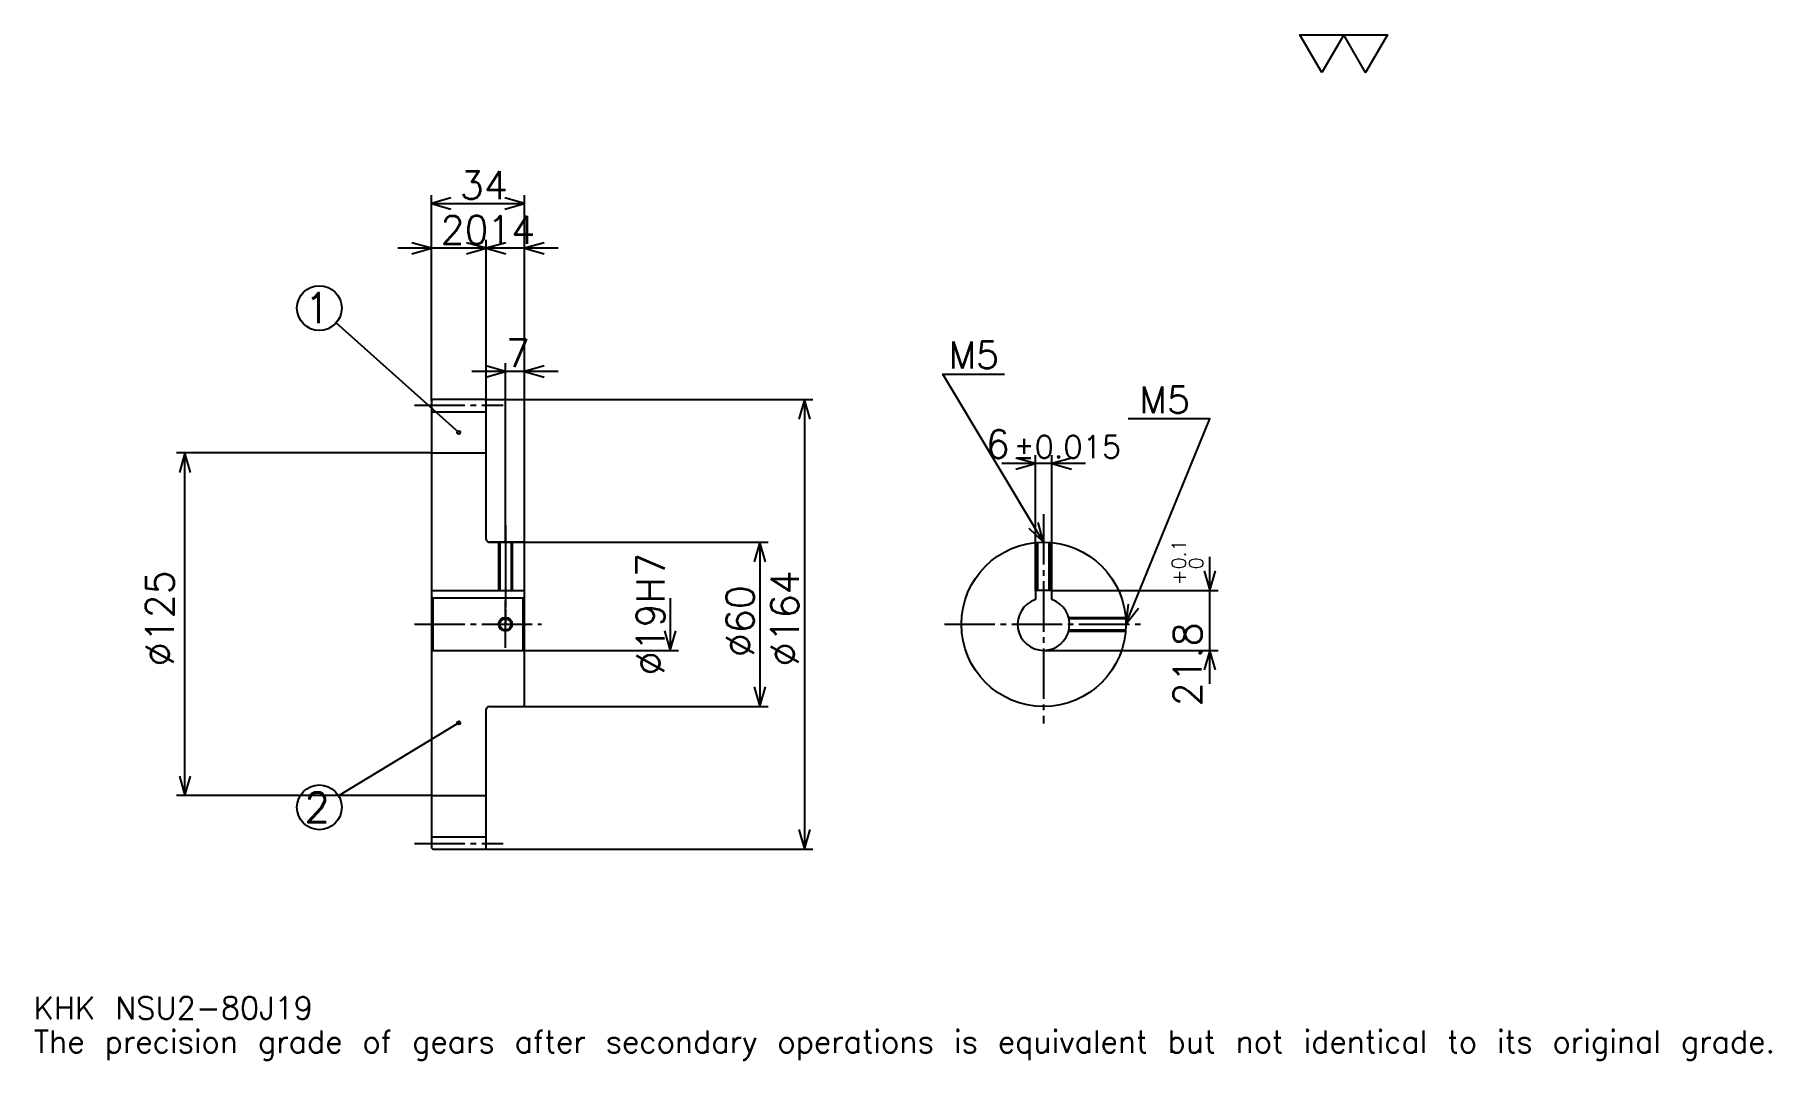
# Model space of a CAD drawing. Extents: x 21 to 654, y 7 to 382.
import ezdxf

# ---------------------------------------------------------------- set-up
doc = ezdxf.new("R2010")
doc.units = 0
doc.linetypes.add('DASHDOT', pattern=[24.521738, 18.391304, -2.043478, 2.043478, -2.043478])
doc.layers.get('0').update_dxf_attribs({"linetype": 'CONTINUOUS'})
doc.layers.add('DASHDOT', color=6, linetype='DASHDOT')
doc.styles.add('KANJI', font='TXT', dxfattribs={"bigfont": 'BIGFONT'})

msp = doc.modelspace()

# ---------------------------------------------------------------- linework, layer by layer
at = {"color": 5}
for p, q in [((165.521729, 248.543488), (165.521729, 323.130432)), ((165.521729, 320.065216), (199.521729, 320.065216)), ((199.521729, 248.543488), (199.521729, 323.130432)), ((185.521729, 248.543488), (185.521729, 306.782623)), ((197.782593, 303.717407), (153.260864, 303.717407)), ((211.782593, 303.717407), (173.260864, 303.717407)), ((175.521729, 236.543488), (130.75235, 276.472412)), ((192.521729, 248.543488), (192.521729, 261.826111)), ((211.782593, 258.760864), (180.260864, 258.760864)), ((165.521729, 248.043488), (165.521729, 248.543488)), ((185.021729, 248.543488), (199.521729, 248.543488)), ((185.521729, 248.043488), (185.521729, 248.543488)), ((192.521729, 196.543488), (192.521729, 248.543488)), ((192.521729, 196.543488), (192.521729, 248.543488)), ((199.521729, 248.543488), (304.760864, 248.543488)), ((199.521729, 196.043488), (199.521729, 248.543488)), ((301.695648, 248.543488), (301.695648, 84.543488)), ((165.521729, 229.043488), (72.543472, 229.043488)), ((75.608688, 104.043488), (75.608688, 229.043488)), ((385.913025, 178.843491), (385.913025, 228.217407)), ((391.913025, 178.843491), (391.913025, 228.217407)), ((404.173889, 225.152176), (373.652161, 225.152176)), ((186.521729, 196.543488), (199.521729, 196.543488)), ((199.521729, 196.543488), (288.413025, 196.543488)), ((285.347809, 196.543488), (285.347809, 136.543488)), ((449.565216, 144.782623), (449.565216, 191.104355)), ((391.913025, 178.843491), (452.630432, 178.843491)), ((252.652161, 176.043488), (252.652161, 157.043488)), ((199.521729, 157.043488), (255.717377, 157.043488)), ((388.913025, 157.043488), (452.630432, 157.043488)), ((186.521729, 136.543488), (199.521729, 136.543488)), ((199.521729, 136.543488), (288.413025, 136.543488)), ((175.521729, 130.543488), (131.646164, 104.004395)), ((165.521729, 104.043488), (72.543472, 104.043488)), ((185.021729, 84.543488), (199.521729, 84.543488)), ((199.521729, 84.543488), (304.760864, 84.543488))]:
    msp.add_line(p, q, dxfattribs=at)
at = {"color": 4}
for p, q in [((165.521729, 244.043488), (185.521729, 244.043488)), ((165.521729, 229.043488), (185.521729, 229.043488)), ((165.521729, 178.843491), (199.521729, 178.843491)), ((166.021729, 176.043488), (166.021729, 157.043488)), ((199.021729, 176.043488), (199.521729, 176.543488)), ((199.021729, 157.043488), (199.521729, 156.543488)), ((165.521729, 104.043488), (185.521729, 104.043488)), ((165.521729, 89.043488), (185.521729, 89.043488))]:
    msp.add_line(p, q, dxfattribs=at)
at = {"color": 7}
msp.add_lwpolyline([(490.434784, 367.82608), (482.46521, 381.639984), (514.343506, 381.639984), (506.373901, 367.82608), (498.404358, 381.639984), (490.434784, 367.82608)], dxfattribs=at)
at = {"color": 5}
for points in [[(172.673904, 322.108704), (165.521729, 320.065216), (172.673904, 318.021729)], [(192.369553, 318.021729), (199.521729, 320.065216), (192.369553, 322.108704)], [(158.369553, 301.67395), (165.521729, 303.717407), (158.369553, 305.760864)], [(178.369553, 301.67395), (185.521729, 303.717407), (178.369553, 305.760864)], [(192.673904, 305.760864), (185.521729, 303.717407), (192.673904, 301.67395)], [(206.673904, 305.760864), (199.521729, 303.717407), (206.673904, 301.67395)], [(185.369553, 256.717407), (192.521729, 258.760864), (185.369553, 260.804352)], [(206.673904, 260.804352), (199.521729, 258.760864), (206.673904, 256.717407)], [(388.913025, 196.543488), (352.130432, 257.847839), (374.608704, 257.847839)], [(303.739136, 241.391312), (301.695648, 248.543488), (299.652161, 241.391312)], [(418.913025, 166.543488), (449.565216, 241.5), (419.730408, 241.5)], [(77.652168, 221.891312), (75.608688, 229.043488), (73.565208, 221.891312)], [(378.760864, 223.108704), (385.913025, 225.152176), (378.760864, 227.195663)], [(399.065216, 227.195663), (391.913025, 225.152176), (399.065216, 223.108704)], [(383.481018, 201.625061), (388.913025, 196.543488), (386.985535, 203.727783)], [(287.391296, 189.391312), (285.347809, 196.543488), (283.304321, 189.391312)], [(447.521729, 185.995667), (449.565216, 178.843491), (451.608704, 185.995667)], [(419.72876, 173.936996), (418.913025, 166.543488), (423.511627, 172.39006)], [(250.608673, 164.195663), (252.652161, 157.043488), (254.695648, 164.195663)], [(451.608704, 149.891312), (449.565216, 157.043488), (447.521729, 149.891312)], [(283.304321, 143.695663), (285.347809, 136.543488), (287.391296, 143.695663)], [(73.565208, 111.195663), (75.608688, 104.043488), (77.652168, 111.195663)], [(299.652161, 91.695663), (301.695648, 84.543488), (303.739136, 91.695663)]]:
    msp.add_lwpolyline(points, dxfattribs=at)
at = {"color": 4}
for points in [[(185.521729, 197.543488), (185.521729, 248.043488), (185.021729, 248.543488), (166.021729, 248.543488), (165.521729, 248.043488), (165.521729, 156.543488)], [(186.521729, 136.543488), (199.021729, 136.543488), (199.521729, 137.043488), (199.521729, 196.043488), (199.021729, 196.543488), (186.521729, 196.543488)], [(190.021729, 196.543488), (190.021729, 178.843491)], [(190.456726, 196.543488), (190.456726, 178.843491)], [(194.586731, 196.543488), (194.586731, 178.843491)], [(195.021729, 196.543488), (195.021729, 178.843491)], [(386.413025, 178.843491), (386.413025, 196.439148)], [(386.848022, 178.843491), (386.848022, 196.472336)], [(390.978027, 178.843491), (390.978027, 196.472336)], [(391.413025, 178.843491), (391.413025, 196.439148)], [(391.913025, 175.557373), (391.913025, 178.843491), (385.913025, 178.843491), (385.913025, 175.557373)], [(165.521729, 156.543488), (166.021729, 157.043488), (199.021729, 157.043488), (199.021729, 176.043488), (166.021729, 176.043488), (165.521729, 176.543488)], [(398.078186, 169.043488), (418.808685, 169.043488)], [(398.185913, 168.60849), (418.841888, 168.60849)], [(398.078186, 164.043488), (418.808685, 164.043488)], [(398.185913, 164.478485), (418.841888, 164.478485)], [(165.521729, 156.543488), (165.521729, 85.043488), (166.021729, 84.543488), (185.021729, 84.543488), (185.521729, 85.043488), (185.521729, 135.543488)]]:
    msp.add_lwpolyline(points, dxfattribs=at)
at = {"color": 5}
for centre, radius in [((124.652161, 281.913055), 8.173913), ((175.521729, 236.543488), 0.613044), ((175.521729, 130.543488), 0.613044), ((124.652161, 99.773926), 8.173913)]:
    msp.add_circle(centre, radius, dxfattribs=at)
at = {"color": 4}
for centre, radius in [((388.913025, 166.543488), 30), ((192.521729, 166.543488), 2.065)]:
    msp.add_circle(centre, radius, dxfattribs=at)
at = {"color": 7}
msp.add_circle((192.521729, 166.543488), 2.5, dxfattribs=at)
at = {"color": 4}
for centre, radius, start, end in [((186.521729, 197.543488), 1, 180, 270), ((388.913025, 166.543488), 9.5, 108.408480326, 71.591519674), ((186.521729, 135.543488), 1, 90, 180)]:
    msp.add_arc(centre, radius, start, end, dxfattribs=at)
at = {"layer": 'DASHDOT', "color": 7}
for p, q in [((159.391296, 246.543488), (191.652161, 246.543488)), ((388.913025, 206.76088), (388.913025, 130.413055)), ((192.521729, 196.543488), (192.521729, 166.543488)), ((159.391296, 166.543488), (205.652161, 166.543488)), ((352.782593, 166.543488), (425.043457, 166.543488)), ((159.391296, 86.543488), (191.652161, 86.543488))]:
    msp.add_line(p, q, dxfattribs=at)
for points in [[(192.521729, 202.67392), (192.521729, 172.713058)], [(192.521729, 157.913055), (192.521729, 175.17392)], [(183.891296, 166.543488), (201.152161, 166.543488)]]:
    msp.add_lwpolyline(points, dxfattribs=at)

# ---------------------------------------------------------------- texts
at = {"color": 7, "style": 'KANJI'}
for s, height, p in [('34', 10.217391, (175.880432, 321.700012)), ('20', 10.217391, (168.880417, 305.352173)), ('14', 10.217391, (185.880432, 305.352173)), ('1', 10.898551, (119.202888, 276.463776)), ('7', 10.217391, (192.70108, 260.39566)), ('M5', 9.808696, (354.173889, 259.891296)), ('M5', 9.808696, (423.817383, 243.543488)), ('6', 10.217391, (367.822327, 227.195663)), ('%%p0.015', 8.173913, (377.936279, 227.195663)), ('2', 10.898551, (119.202888, 94.324654)), ('KHK NSU2-80J19', 8.173913, (20.434782, 22.47826)), ('The precision grade of gears after secondary operations is equivalent but not identical to its original grade.', 8.173913, (20.434782, 10.217391))]:
    msp.add_text(s, height=height, dxfattribs=at).set_placement(p)
for s, height, p in [('%%c19H7', 10.217391, (250.608673, 147.896744)), ('0.1', 5.108696, (440.778259, 186.576691)), ('0', 5.108696, (447.113037, 186.576691)), ('%%c125', 10.217391, (71.521729, 151.217407)), ('%%c164', 10.217391, (299.652161, 151.217407)), ('+', 5.108696, (440.778259, 180.854965)), ('%%c60', 10.217391, (283.304321, 154.538055)), ('21.8', 10.217391, (446.5, 136.630035))]:
    msp.add_text(s, height=height, rotation=90, dxfattribs=at).set_placement(p)

doc.saveas('drawing.dxf')
